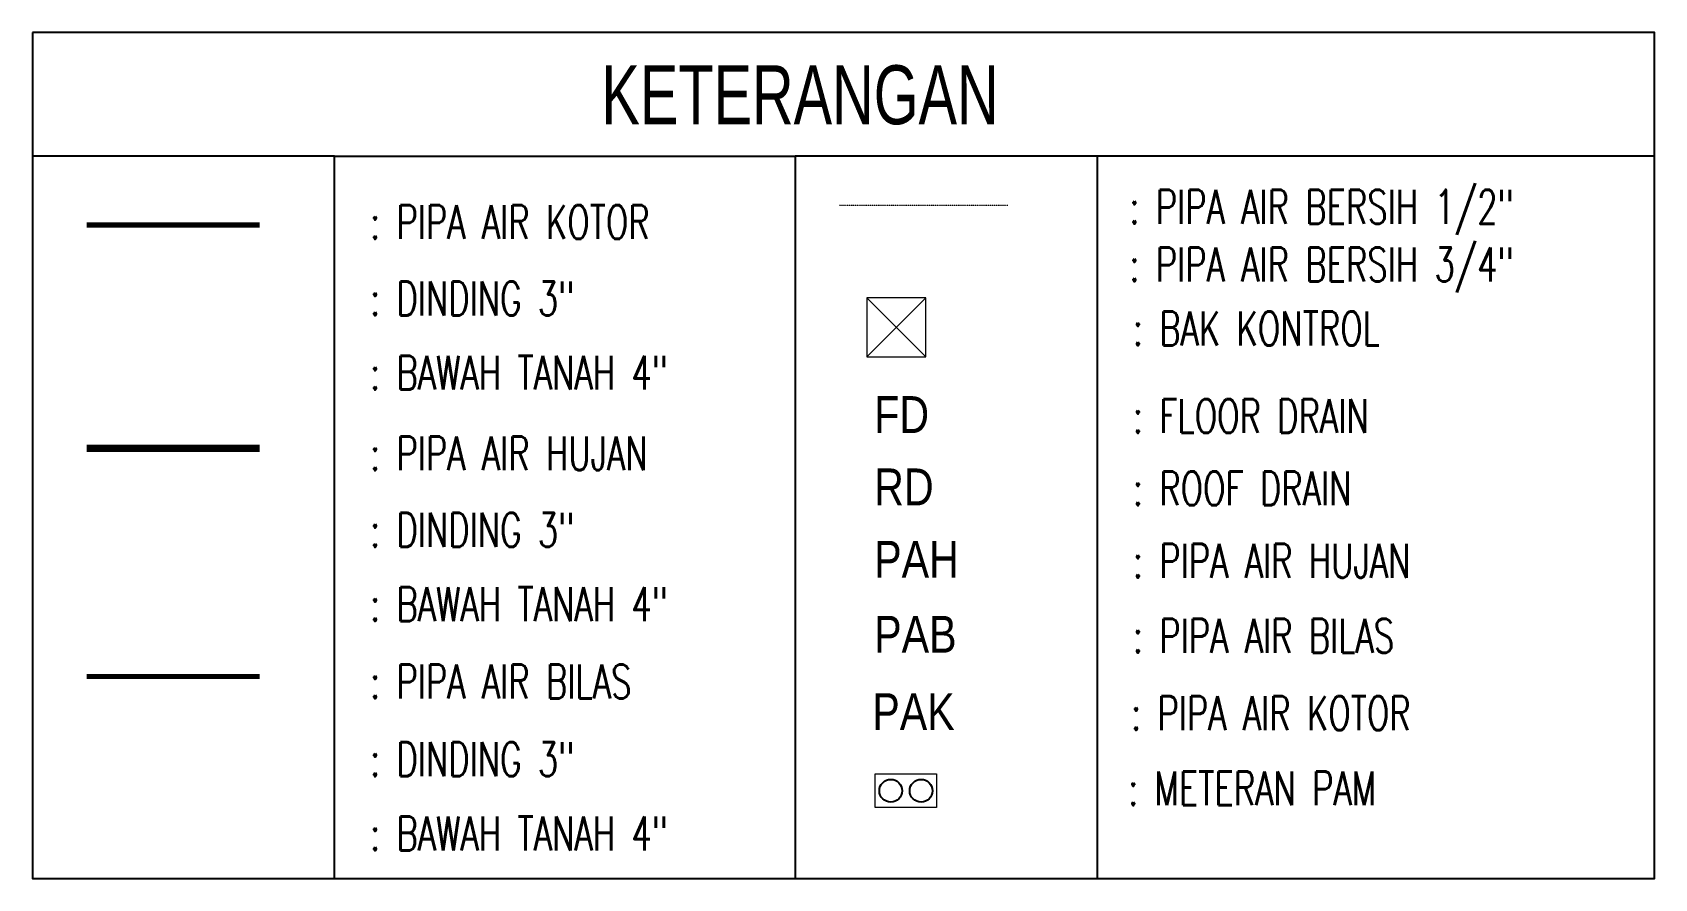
# Model space of a CAD drawing. Header units: millimetres. Extents: x 7371 to 278338, y -43753 to 35464.
# Drawn here: x 201355 to 210917, y -20468 to -15480 of the extents above; entities that cross this region are included whole.
import ezdxf

# ---------------------------------------------------------------- set-up
doc = ezdxf.new("R2010")
doc.units = ezdxf.units.MM
doc.header["$MEASUREMENT"] = 0
for name, pattern in [('DASHDOT', [1, 0.5, -0.25, 0, -0.25]), ('DASHDOT2', [0.5, 0.25, -0.125, 0, -0.125]), ('HIDDEN', [0.375, 0.25, -0.125])]:
    doc.linetypes.add(name, pattern=pattern)
for name, color, linetype, lineweight in [('B', 5, 'Continuous', 20), ('DIM', 1, 'Continuous', 5), ('HACTH', 8, 'Continuous', 5), ('KOL', 5, 'Continuous', 18)]:
    doc.layers.add(name, color=color, linetype=linetype, lineweight=lineweight)
for name, color, linetype in [('FEN', 3, 'Continuous'), ('FIN', 1, 'Continuous'), ('T', 2, 'Continuous'), ('TX', 2, 'Continuous')]:
    doc.layers.add(name, color=color, linetype=linetype)
doc.styles.add('A', font='arial.ttf', dxfattribs={"width": 0.75})
doc.styles.add('SM', font='simplex.shx', dxfattribs={"oblique": 10})
doc.styles.get("Standard").update_dxf_attribs({"font": 'arial.ttf'})

msp = doc.modelspace()

# ---------------------------------------------------------------- linework, layer by layer
for p, q in [((201354.8, -15480.1), (201354.8, -20467.6)), ((203136.1, -16209.6), (205851.7, -16209.6)), ((205851.7, -16209.6), (205851.7, -19878.2)), ((205851.7, -16209.6), (205851.7, -20467.6)), ((210917.2, -16209.6), (205851.7, -16209.6)), ((207632.9, -20467.6), (207632.9, -16209.6))]:
    msp.add_line(p, q)
msp.add_lwpolyline([(203136.1, -20467.6), (203136.1, -16209.6), (201354.8, -16209.6), (201354.8, -20467.6), (210917.2, -20467.6), (210917.2, -15480.1), (201354.8, -15480.1)])
at = {"layer": 'B', "linetype": 'DASHDOT', "ltscale": 0.2}
msp.add_line((206111.9, -16498.4), (207104.9, -16498.4), dxfattribs=at)
at = {"layer": 'B'}
msp.add_lwpolyline([(206323.5, -20049.3), (206323.5, -19850.5), (206684.9, -19850.5), (206684.9, -20049.3)], close=True, dxfattribs=at)
at = {"layer": 'FEN', "linetype": 'HIDDEN', "const_width": 30}
msp.add_lwpolyline([(202694, -19276.3), (201674.1, -19276.3)], dxfattribs=at)
at = {"layer": 'FIN'}
for centre in [(206414.8, -19950), (206593.6, -19950)]:
    msp.add_circle(centre, 67.3, dxfattribs=at)
at = {"layer": 'HACTH', "linetype": 'DASHDOT2', "const_width": 30}
msp.add_lwpolyline([(202694, -16615.2), (201674.1, -16615.2)], dxfattribs=at)
at = {"layer": 'KOL'}
for p, q in [((206622, -17391.9), (206274.4, -17044.3)), ((206274.4, -17391.9), (206622, -17044.3))]:
    msp.add_line(p, q, dxfattribs=at)
msp.add_lwpolyline([(206274.4, -17391.9), (206622, -17391.9), (206622, -17044.3), (206274.4, -17044.3)], close=True, dxfattribs=at)
at = {"layer": 'T', "linetype": 'HIDDEN', "ltscale": 0.5, "const_width": 43.4}
msp.add_lwpolyline([(202694, -17931.8), (201674.1, -17931.8)], dxfattribs=at)

# ---------------------------------------------------------------- texts
at = {"layer": 'DIM', "color": 2, "style": 'A', "width": 0.7}
msp.add_text('KETERANGAN', height=347.59, dxfattribs=at).set_placement((204708.9, -16021.3))
at = {"layer": 'T', "style": 'SM', "width": 0.7}
for s, p in [(': PIPA AIR BERSIH 1/2" ', (207821.1, -16607.3)), (': PIPA AIR KOTOR', (203344.8, -16697.5)), (': PIPA AIR BERSIH 3/4" ', (207821.1, -16947.2)), (': DINDING 3"', (203344.8, -17148.1)), (': BAK KONTROL', (207841.6, -17324.6)), (': BAWAH TANAH 4"', (203344.8, -17585.7)), (': FLOOR DRAIN', (207841.6, -17841.1)), (': PIPA AIR HUJAN', (203344.8, -18061.1)), (': ROOF DRAIN', (207841.6, -18267.5)), (': DINDING 3"', (203344.8, -18512.6)), (': PIPA AIR HUJAN', (207841.6, -18694.1)), (': BAWAH TANAH 4"', (203344.8, -18950.2)), (': PIPA AIR BILAS', (207841.6, -19136.3)), (': PIPA AIR BILAS', (203344.8, -19405.7)), (': PIPA AIR KOTOR', (207830.8, -19592.7)), (': DINDING 3"', (203344.8, -19864.2)), (': METERAN PAM', (207813.9, -20035.6)), (': BAWAH TANAH 4"', (203344.8, -20301.9))]:
    msp.add_text(s, height=199.86, dxfattribs=at).set_placement(p)
at = {"layer": 'TX', "width": 0.8}
for s, p in [('FD', (206316.8, -17841.1)), ('RD', (206316.8, -18267.5)), ('PAH', (206316.8, -18694.1)), ('PAB', (206316.8, -19136.3)), ('PAK', (206305.9, -19592.7))]:
    msp.add_text(s, height=217.24, dxfattribs=at).set_placement(p)

doc.saveas('drawing.dxf')
